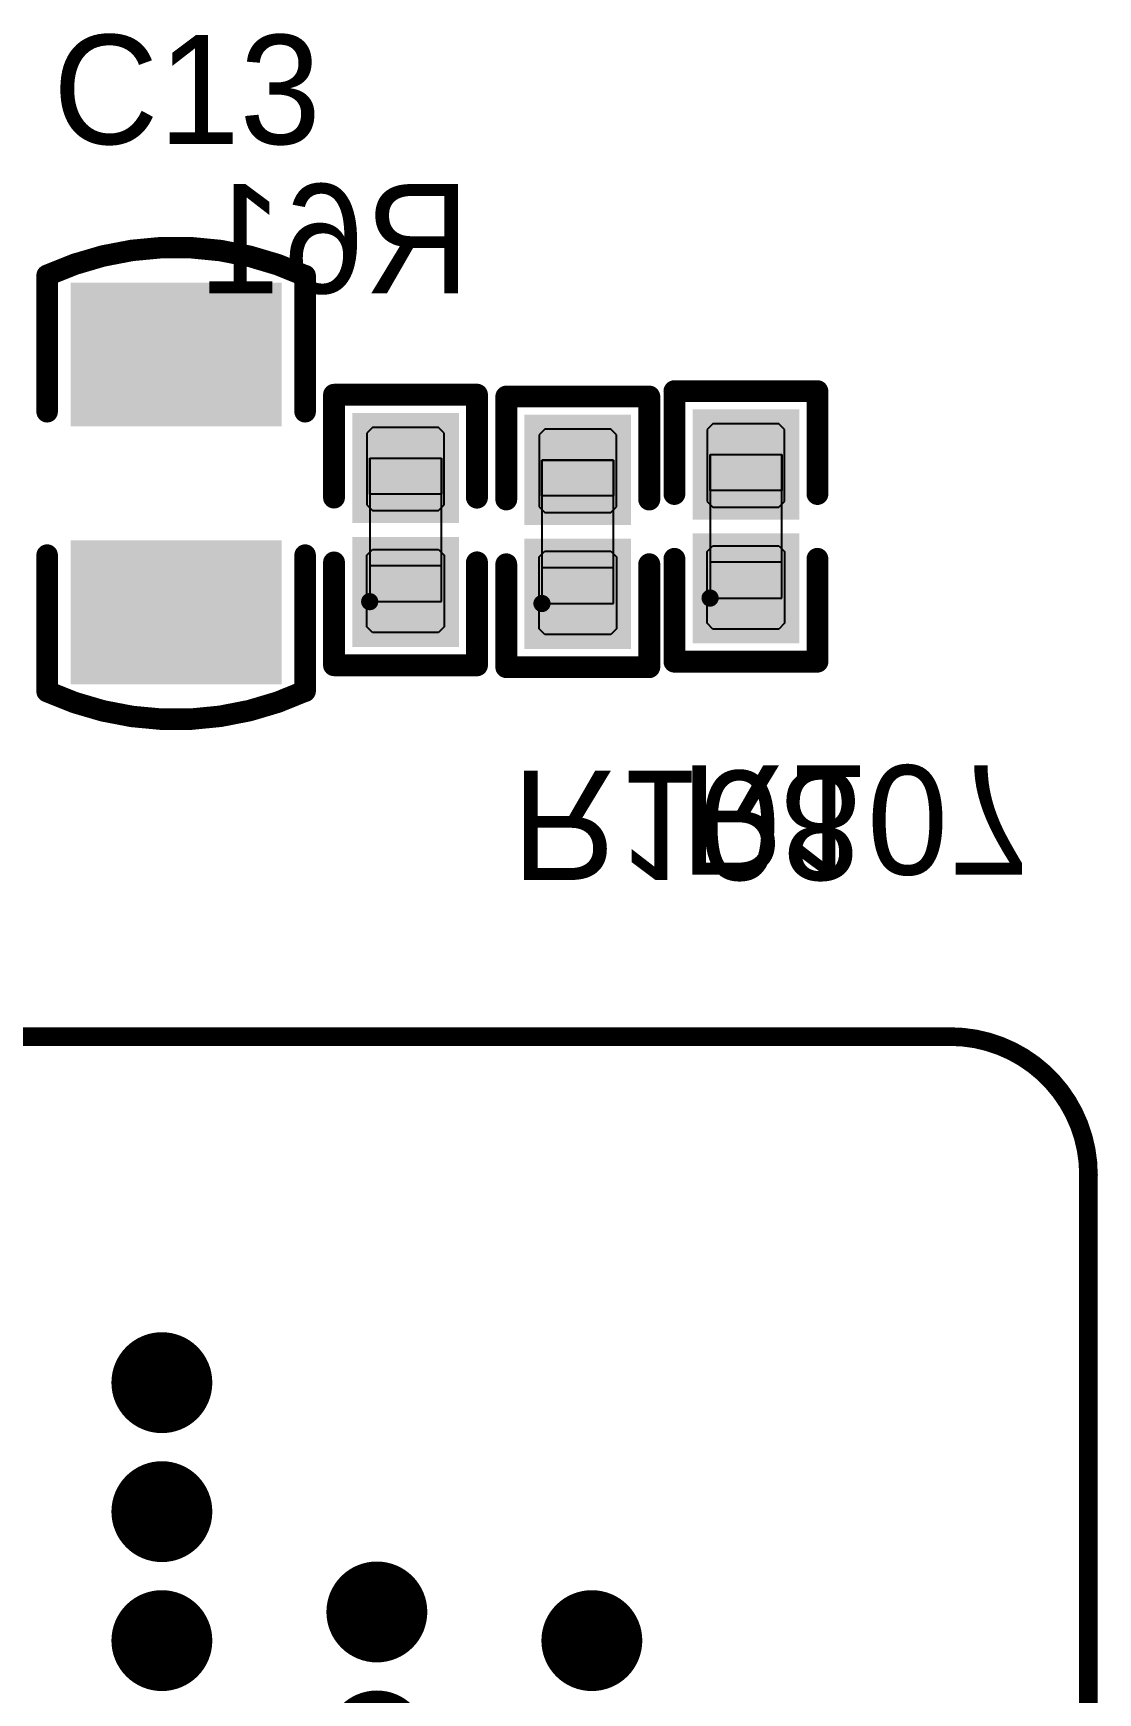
# Model space of a CAD drawing. Header units: millimetres. Extents: x 892 to 1144, y 1011 to 1123.
# Drawn here: x 958.38 to 965.81, y 1101.39 to 1112.97 of the extents above; entities that cross this region are included whole.
import ezdxf

# ---------------------------------------------------------------- set-up
doc = ezdxf.new("R2010")
doc.units = ezdxf.units.MM
for name, color, linetype in [('BottomLayer', 5, 'Continuous'), ('BottomOverlay', 54, 'Continuous'), ('BottomPaste', 16, 'Continuous'), ('BottomSolder', 6, 'Continuous'), ('Mechanical4', 56, 'Continuous'), ('Mechanical5', 56, 'Continuous'), ('Mechanical6', 56, 'Continuous'), ('TopLayer', 1, 'Continuous'), ('TopOverlay', 2, 'Continuous'), ('TopPaste', 8, 'Continuous'), ('TopSolder', 216, 'Continuous')]:
    doc.layers.add(name, color=color, linetype=linetype)

msp = doc.modelspace()

# ---------------------------------------------------------------- linework, layer by layer
at = {"layer": 'BottomLayer'}
for points in [[(961.245, 1109.65), (961.245, 1110.216), (960.705, 1109.65), (960.705, 1110.216)], [(962.447, 1109.637), (962.447, 1110.203), (961.907, 1109.637), (961.907, 1110.203)], [(963.62, 1109.675), (963.62, 1110.241), (963.08, 1109.675), (963.08, 1110.241)], [(961.245, 1108.784), (961.245, 1109.35), (960.705, 1108.784), (960.705, 1109.35)], [(963.62, 1108.809), (963.62, 1109.375), (963.08, 1108.809), (963.08, 1109.375)], [(962.447, 1108.771), (962.447, 1109.337), (961.907, 1108.771), (961.907, 1109.337)]]:
    msp.add_solid(points, dxfattribs=at)
at = {"layer": 'BottomOverlay', "const_width": 0.152}
for points in [[(960.476, 1109.726), (960.476, 1110.444)], [(960.476, 1110.444), (961.474, 1110.444)], [(961.474, 1109.726), (961.474, 1110.444)], [(961.678, 1109.713), (961.678, 1110.431)], [(961.678, 1110.431), (962.676, 1110.431)], [(962.676, 1109.713), (962.676, 1110.431)], [(962.851, 1109.751), (962.851, 1110.469)], [(962.851, 1110.469), (963.849, 1110.469)], [(963.849, 1109.751), (963.849, 1110.469)], [(960.476, 1108.556), (960.476, 1109.274)], [(961.474, 1108.556), (961.474, 1109.274)], [(962.851, 1108.581), (962.851, 1109.299)], [(963.849, 1108.581), (963.849, 1109.299)], [(961.678, 1108.543), (961.678, 1109.261)], [(962.676, 1108.543), (962.676, 1109.261)], [(962.851, 1108.581), (963.849, 1108.581)], [(960.476, 1108.556), (961.474, 1108.556)], [(961.678, 1108.543), (962.676, 1108.543)]]:
    msp.add_lwpolyline(points, dxfattribs=at)
at = {"layer": 'BottomOverlay', "const_width": 0.0762}
for points in [[(960.438, 1110.444, 1), (960.514, 1110.444, 1)], [(960.438, 1110.444, 1), (960.514, 1110.444, 1)], [(961.435, 1110.444, 1), (961.512, 1110.444, 1)], [(961.435, 1110.444, 1), (961.512, 1110.444, 1)], [(961.64, 1110.431, 1), (961.716, 1110.431, 1)], [(961.64, 1110.431, 1), (961.716, 1110.431, 1)], [(962.637, 1110.431, 1), (962.714, 1110.431, 1)], [(962.637, 1110.431, 1), (962.714, 1110.431, 1)], [(962.813, 1110.469, 1), (962.889, 1110.469, 1)], [(962.813, 1110.469, 1), (962.889, 1110.469, 1)], [(963.811, 1110.469, 1), (963.887, 1110.469, 1)], [(963.811, 1110.469, 1), (963.887, 1110.469, 1)], [(960.438, 1109.726, 1), (960.514, 1109.726, 1)], [(961.435, 1109.726, 1), (961.512, 1109.726, 1)], [(962.813, 1109.751, 1), (962.889, 1109.751, 1)], [(963.811, 1109.751, 1), (963.887, 1109.751, 1)], [(961.64, 1109.713, 1), (961.716, 1109.713, 1)], [(962.637, 1109.713, 1), (962.714, 1109.713, 1)], [(960.438, 1109.274, 1), (960.514, 1109.274, 1)], [(961.435, 1109.274, 1), (961.512, 1109.274, 1)], [(962.813, 1109.299, 1), (962.889, 1109.299, 1)], [(963.811, 1109.299, 1), (963.887, 1109.299, 1)], [(961.64, 1109.261, 1), (961.716, 1109.261, 1)], [(962.637, 1109.261, 1), (962.714, 1109.261, 1)], [(962.813, 1108.581, 1), (962.889, 1108.581, 1)], [(962.813, 1108.581, 1), (962.889, 1108.581, 1)], [(963.811, 1108.581, 1), (963.887, 1108.581, 1)], [(963.811, 1108.581, 1), (963.887, 1108.581, 1)], [(960.438, 1108.556, 1), (960.514, 1108.556, 1)], [(960.438, 1108.556, 1), (960.514, 1108.556, 1)], [(961.435, 1108.556, 1), (961.512, 1108.556, 1)], [(961.435, 1108.556, 1), (961.512, 1108.556, 1)], [(961.64, 1108.543, 1), (961.716, 1108.543, 1)], [(961.64, 1108.543, 1), (961.716, 1108.543, 1)], [(962.637, 1108.543, 1), (962.714, 1108.543, 1)], [(962.637, 1108.543, 1), (962.714, 1108.543, 1)]]:
    msp.add_lwpolyline(points, format="xyb", close=True, dxfattribs=at)
at = {"layer": 'BottomPaste'}
for p, q in [((960.745, 1110.216), (960.705, 1110.176)), ((960.705, 1110.176), (960.705, 1109.675)), ((961.205, 1110.216), (960.745, 1110.216)), ((961.245, 1110.176), (961.205, 1110.216)), ((961.245, 1109.675), (961.245, 1110.176)), ((961.947, 1110.203), (961.907, 1110.163)), ((961.907, 1110.163), (961.907, 1109.662)), ((962.407, 1110.203), (961.947, 1110.203)), ((962.447, 1110.163), (962.407, 1110.203)), ((962.447, 1109.662), (962.447, 1110.163)), ((963.12, 1110.241), (963.08, 1110.201)), ((963.08, 1110.201), (963.08, 1109.7)), ((963.58, 1110.241), (963.12, 1110.241)), ((963.62, 1110.201), (963.58, 1110.241)), ((963.62, 1109.7), (963.62, 1110.201)), ((963.08, 1109.7), (963.12, 1109.66)), ((963.58, 1109.66), (963.62, 1109.7)), ((960.705, 1109.675), (960.745, 1109.635)), ((960.745, 1109.635), (961.205, 1109.635)), ((961.205, 1109.635), (961.245, 1109.675)), ((961.907, 1109.662), (961.947, 1109.622)), ((961.947, 1109.622), (962.407, 1109.622)), ((962.407, 1109.622), (962.447, 1109.662)), ((963.12, 1109.66), (963.58, 1109.66)), ((960.705, 1109.325), (960.745, 1109.365)), ((960.745, 1109.365), (961.205, 1109.365)), ((961.205, 1109.365), (961.245, 1109.325)), ((961.907, 1109.312), (961.947, 1109.352)), ((961.947, 1109.352), (962.407, 1109.352)), ((962.407, 1109.352), (962.447, 1109.312)), ((963.08, 1109.35), (963.12, 1109.39)), ((963.08, 1108.849), (963.08, 1109.35)), ((963.12, 1109.39), (963.58, 1109.39)), ((963.58, 1109.39), (963.62, 1109.35)), ((963.62, 1109.35), (963.62, 1108.849)), ((960.705, 1108.824), (960.705, 1109.325)), ((961.245, 1109.325), (961.245, 1108.824)), ((961.907, 1108.811), (961.907, 1109.312)), ((962.447, 1109.312), (962.447, 1108.811)), ((960.745, 1108.784), (960.705, 1108.824)), ((961.205, 1108.784), (960.745, 1108.784)), ((961.245, 1108.824), (961.205, 1108.784)), ((961.947, 1108.771), (961.907, 1108.811)), ((962.407, 1108.771), (961.947, 1108.771)), ((962.447, 1108.811), (962.407, 1108.771)), ((963.12, 1108.809), (963.08, 1108.849)), ((963.58, 1108.809), (963.12, 1108.809)), ((963.62, 1108.849), (963.58, 1108.809))]:
    msp.add_line(p, q, dxfattribs=at)
for points in [[(961.245, 1109.65), (961.245, 1110.216), (960.705, 1109.65), (960.705, 1110.216)], [(962.447, 1109.637), (962.447, 1110.203), (961.907, 1109.637), (961.907, 1110.203)], [(963.62, 1109.675), (963.62, 1110.241), (963.08, 1109.675), (963.08, 1110.241)], [(961.245, 1108.784), (961.245, 1109.35), (960.705, 1108.784), (960.705, 1109.35)], [(963.62, 1108.809), (963.62, 1109.375), (963.08, 1108.809), (963.08, 1109.375)], [(962.447, 1108.771), (962.447, 1109.337), (961.907, 1108.771), (961.907, 1109.337)]]:
    msp.add_solid(points, dxfattribs=at)
at = {"layer": 'BottomSolder'}
for points in [[(961.347, 1109.548), (961.347, 1110.317), (960.603, 1109.548), (960.603, 1110.317)], [(962.549, 1109.535), (962.549, 1110.304), (961.805, 1109.535), (961.805, 1110.304)], [(963.722, 1109.573), (963.722, 1110.342), (962.978, 1109.573), (962.978, 1110.342)], [(963.722, 1108.708), (963.722, 1109.477), (962.978, 1108.708), (962.978, 1109.477)], [(961.347, 1108.683), (961.347, 1109.452), (960.603, 1108.683), (960.603, 1109.452)], [(962.549, 1108.67), (962.549, 1109.439), (961.805, 1108.67), (961.805, 1109.439)]]:
    msp.add_solid(points, dxfattribs=at)
at = {"layer": 'Mechanical4'}
for p, q in [((960.725, 1110), (960.725, 1109)), ((961.225, 1110), (960.725, 1110)), ((961.225, 1109), (961.225, 1110)), ((961.927, 1109.987), (961.927, 1108.987)), ((962.427, 1109.987), (961.927, 1109.987)), ((962.427, 1108.987), (962.427, 1109.987)), ((963.1, 1110.025), (963.1, 1109.025)), ((963.6, 1110.025), (963.1, 1110.025)), ((963.6, 1109.025), (963.6, 1110.025)), ((960.725, 1109), (961.225, 1109)), ((963.1, 1109.025), (963.6, 1109.025)), ((961.927, 1108.987), (962.427, 1108.987))]:
    msp.add_line(p, q, dxfattribs=at)
at = {"layer": 'Mechanical5'}
for p, q in [((960.725, 1109.751), (960.725, 1110.001)), ((960.725, 1110.001), (961.225, 1110.001)), ((961.225, 1110.001), (961.225, 1109.751)), ((961.927, 1109.738), (961.927, 1109.988)), ((961.927, 1109.988), (962.427, 1109.988)), ((962.427, 1109.988), (962.427, 1109.738)), ((963.1, 1109.776), (963.1, 1110.026)), ((963.1, 1110.026), (963.6, 1110.026)), ((963.6, 1110.026), (963.6, 1109.776)), ((961.225, 1109.751), (960.725, 1109.751)), ((962.427, 1109.738), (961.927, 1109.738)), ((963.6, 1109.776), (963.1, 1109.776)), ((960.725, 1109.25), (960.725, 1109)), ((961.225, 1109.25), (960.725, 1109.25)), ((961.225, 1109), (961.225, 1109.25)), ((961.927, 1109.237), (961.927, 1108.987)), ((962.427, 1109.237), (961.927, 1109.237)), ((962.427, 1108.987), (962.427, 1109.237)), ((963.1, 1109.275), (963.1, 1109.025)), ((963.6, 1109.275), (963.1, 1109.275)), ((963.6, 1109.025), (963.6, 1109.275)), ((960.725, 1109), (961.225, 1109)), ((963.1, 1109.025), (963.6, 1109.025)), ((961.927, 1108.987), (962.427, 1108.987))]:
    msp.add_line(p, q, dxfattribs=at)
at = {"layer": 'Mechanical6'}
for points, const_width in [([(960.755, 1109, 1), (960.695, 1109, 1)], 0.06), ([(960.68, 1109, 1), (960.71, 1109, 1)], 0.03), ([(960.74, 1109, 1), (960.77, 1109, 1)], 0.03), ([(961.957, 1108.987, 1), (961.897, 1108.987, 1)], 0.06), ([(961.882, 1108.987, 1), (961.912, 1108.987, 1)], 0.03), ([(961.942, 1108.987, 1), (961.972, 1108.987, 1)], 0.03), ([(963.13, 1109.025, 1), (963.07, 1109.025, 1)], 0.06), ([(963.055, 1109.025, 1), (963.085, 1109.025, 1)], 0.03), ([(963.115, 1109.025, 1), (963.145, 1109.025, 1)], 0.03)]:
    msp.add_lwpolyline(points, format="xyb", close=True, dxfattribs=dict(at, const_width=const_width))
at = {"layer": 'TopLayer', "const_width": 0.25}
for points in [[(959.15, 1103.55, 1), (959.4, 1103.55, 1)], [(959.15, 1102.65, 1), (959.4, 1102.65, 1)], [(960.65, 1101.95, 1), (960.9, 1101.95, 1)], [(959.15, 1101.75, 1), (959.4, 1101.75, 1)], [(962.15, 1101.75, 1), (962.4, 1101.75, 1)]]:
    msp.add_lwpolyline(points, format="xyb", close=True, dxfattribs=at)
at = {"layer": 'TopLayer'}
for points in [[(960.01, 1110.325), (960.01, 1111.125), (958.74, 1110.325), (958.74, 1111.125)], [(960.01, 1108.525), (960.01, 1109.325), (958.74, 1108.525), (958.74, 1109.325)]]:
    msp.add_solid(points, dxfattribs=at)
at = {"layer": 'TopOverlay'}
for points, const_width in [([(958.474, 1111.277, -0.21896), (960.275, 1111.274)], 0.15), ([(960.275, 1108.376, -0.21896), (958.474, 1108.373)], 0.15), ([(964.775, 1105.965, -0.414232), (965.74, 1105)], 0.13)]:
    msp.add_lwpolyline(points, format="xyb", dxfattribs=dict(at, const_width=const_width))
for points, const_width in [([(958.437, 1111.277, 1), (958.512, 1111.277, 1)], 0.075), ([(958.437, 1111.275, 1), (958.512, 1111.275, 1)], 0.075), ([(960.237, 1111.275, 1), (960.312, 1111.275, 1)], 0.075), ([(960.237, 1111.274, 1), (960.312, 1111.274, 1)], 0.075), ([(958.437, 1110.325, 1), (958.512, 1110.325, 1)], 0.075), ([(960.237, 1110.325, 1), (960.312, 1110.325, 1)], 0.075), ([(958.437, 1109.325, 1), (958.512, 1109.325, 1)], 0.075), ([(960.237, 1109.325, 1), (960.312, 1109.325, 1)], 0.075), ([(958.437, 1108.373, 1), (958.512, 1108.373, 1)], 0.075), ([(958.437, 1108.375, 1), (958.512, 1108.375, 1)], 0.075), ([(960.237, 1108.376, 1), (960.312, 1108.376, 1)], 0.075), ([(960.237, 1108.375, 1), (960.312, 1108.375, 1)], 0.075), ([(964.742, 1105.965, 1), (964.807, 1105.965, 1)], 0.065), ([(964.742, 1105.965, 1), (964.807, 1105.965, 1)], 0.065), ([(965.708, 1105, 1), (965.773, 1105, 1)], 0.065), ([(965.708, 1105, 1), (965.773, 1105, 1)], 0.065)]:
    msp.add_lwpolyline(points, format="xyb", close=True, dxfattribs=dict(at, const_width=const_width))
for points, const_width in [([(958.475, 1110.325), (958.475, 1111.275)], 0.15), ([(960.275, 1110.325), (960.275, 1111.275)], 0.15), ([(958.475, 1108.375), (958.475, 1109.325)], 0.15), ([(960.275, 1108.375), (960.275, 1109.325)], 0.15), ([(944.375, 1105.965), (964.775, 1105.965)], 0.13), ([(965.74, 1041.9), (965.74, 1105)], 0.13)]:
    msp.add_lwpolyline(points, dxfattribs=dict(at, const_width=const_width))
at = {"layer": 'TopPaste', "const_width": 0.25}
for points in [[(959.15, 1103.55, 1), (959.4, 1103.55, 1)], [(959.15, 1102.65, 1), (959.4, 1102.65, 1)], [(960.65, 1101.95, 1), (960.9, 1101.95, 1)], [(959.15, 1101.75, 1), (959.4, 1101.75, 1)], [(962.15, 1101.75, 1), (962.4, 1101.75, 1)]]:
    msp.add_lwpolyline(points, format="xyb", close=True, dxfattribs=at)
at = {"layer": 'TopPaste'}
for points in [[(960.01, 1110.325), (960.01, 1111.125), (958.74, 1110.325), (958.74, 1111.125)], [(960.01, 1108.525), (960.01, 1109.325), (958.74, 1108.525), (958.74, 1109.325)]]:
    msp.add_solid(points, dxfattribs=at)
at = {"layer": 'TopSolder', "const_width": 0.352}
for points in [[(959.099, 1103.55, 1), (959.451, 1103.55, 1)], [(959.099, 1102.65, 1), (959.451, 1102.65, 1)], [(960.599, 1101.95, 1), (960.951, 1101.95, 1)], [(959.099, 1101.75, 1), (959.451, 1101.75, 1)], [(962.099, 1101.75, 1), (962.451, 1101.75, 1)], [(960.599, 1101.05, 1), (960.951, 1101.05, 1)]]:
    msp.add_lwpolyline(points, format="xyb", close=True, dxfattribs=at)
at = {"layer": 'TopSolder'}
for points in [[(960.112, 1110.223), (960.112, 1111.227), (958.638, 1110.223), (958.638, 1111.227)], [(960.112, 1108.423), (960.112, 1109.427), (958.638, 1108.423), (958.638, 1109.427)]]:
    msp.add_solid(points, dxfattribs=at)

# ---------------------------------------------------------------- texts
at = {"layer": 'BottomOverlay', "text_generation_flag": 2}
msp.add_text('R61', height=0.762, dxfattribs=at).set_placement((961.425, 1111.152))
for s, p in [('R107', (962.892, 1107.858)), ('R108', (961.719, 1107.82))]:
    msp.add_text(s, height=0.762, rotation=180, dxfattribs=at).set_placement(p)
at = {"layer": 'TopOverlay'}
msp.add_text('C13', height=0.762, dxfattribs=at).set_placement((958.515, 1112.193))

doc.saveas('drawing.dxf')
